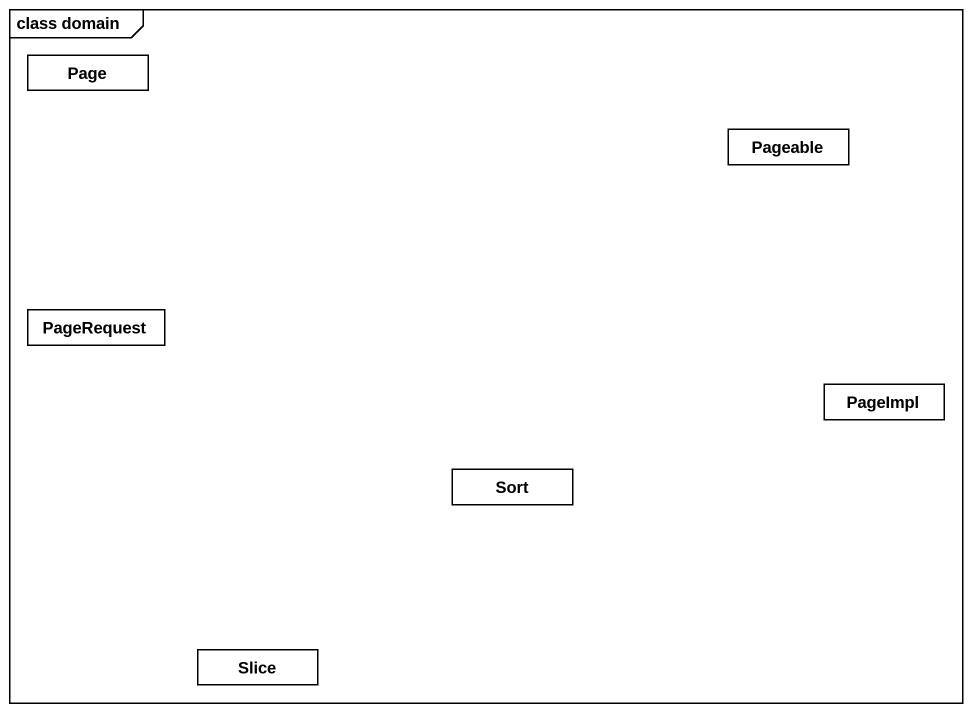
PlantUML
@startuml
mainframe class domain
hide circle
hide empty members
class "Page" as Page_
class Pageable
class PageRequest
class PageImpl
class Sort
class Slice
@enduml
